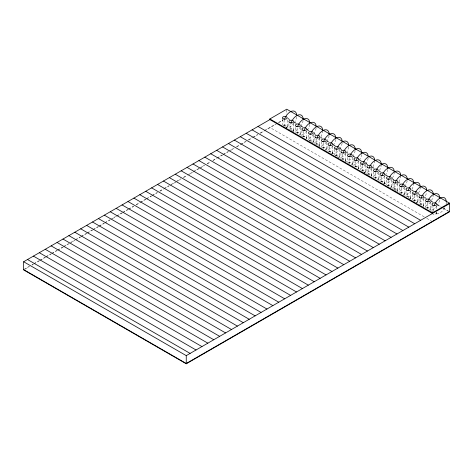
<?xml version="1.0" encoding="UTF-8"?>
<svg xmlns="http://www.w3.org/2000/svg" width="473" height="473" viewBox="0 0 473 473"><rect width="100%" height="100%" fill="white"/><g stroke="black" fill="none" stroke-linecap="round" stroke-linejoin="round"><path stroke-width="0.35" stroke-dasharray="2.37 1.77" d="M23.65 269.592L29.403 266.269M31.963 264.791L33.24 264.052M33.885 263.686L38.999 260.729M39.637 260.363L45.396 257.04M46.035 256.668L51.149 253.717M51.788 253.345L56.902 250.394M57.546 250.022L62.661 247.072M63.299 246.699L68.414 243.749M70.974 242.271L74.811 240.053M75.449 239.687L80.564 236.731M81.208 236.364L86.323 233.408M86.961 233.041L92.075 230.085M92.72 229.718L98.473 226.396M99.111 226.023L104.231 223.073M104.87 222.7L109.984 219.75M110.623 219.377L115.737 216.421M116.382 216.055L122.135 212.732M122.773 212.365L127.893 209.409M128.532 209.042L133.646 206.086M136.206 204.608L139.399 202.763M140.043 202.391L145.796 199.068M146.435 198.701L151.555 195.745M152.194 195.379L157.308 192.422M159.868 190.95L163.061 189.099M163.705 188.733L168.82 185.777M171.38 184.304L175.217 182.087M175.855 181.715L180.97 178.764M183.53 177.286L186.729 175.442M187.367 175.069L192.481 172.119M193.12 171.746L198.879 168.423M199.517 168.057L204.632 165.101M207.192 163.628L210.39 161.778M212.945 160.306L216.143 158.455M216.782 158.088L222.541 154.766M223.179 154.393L228.293 151.443M228.932 151.07L234.052 148.12M236.606 146.642L239.805 144.797M240.444 144.425L245.558 141.474M248.118 139.996L251.955 137.779M252.594 137.412L257.714 134.456M260.268 132.978L263.467 131.133M264.105 130.767L275.493 124.192M278.615 122.389L282.996 119.858M24.927 269.178L29.403 266.595M31.963 265.117L33.24 264.377M33.885 264.011L39.637 260.688M40.276 260.316L45.396 257.365M46.035 256.993L51.149 254.042M51.788 253.67L56.902 250.72M57.546 250.347L63.299 247.024M63.938 246.658L69.058 243.701M69.697 243.335L74.811 240.379M75.449 240.012L80.564 237.056M81.208 236.689L86.961 233.366M87.6 232.994L92.72 230.044M93.358 229.671L98.473 226.721M99.111 226.348L104.231 223.398M104.87 223.025L109.984 220.075M112.544 218.597L116.382 216.38M117.02 216.013L122.135 213.057M122.773 212.69L127.893 209.734M128.532 209.368L133.646 206.411M136.206 204.933L140.043 202.722M140.682 202.349L145.796 199.399M146.435 199.027L151.555 196.076M152.194 195.704L157.308 192.753M159.868 191.275L163.705 189.058M164.344 188.692L169.458 185.735M170.097 185.369L180.97 179.09M183.53 177.612L186.729 175.767M189.283 174.289L193.12 172.077M193.759 171.705L204.632 165.432M207.192 163.954L210.39 162.109M212.945 160.631L216.782 158.414M217.42 158.047L222.541 155.091M223.179 154.724L228.293 151.768M230.854 150.29L234.052 148.445M236.606 146.967L240.444 144.756M241.082 144.383L246.202 141.427M248.757 139.955L252.594 137.738M253.232 137.371L257.714 134.781M260.268 133.309L264.105 131.092M264.744 130.725L276.114 124.157M278.615 122.714L282.996 120.189M288.022 118.427L289.937 119.533M294.401 122.111L296.311 123.217M300.775 125.794L303.329 127.267M307.154 129.472L309.064 130.578M314.167 133.522L315.444 134.261M320.54 137.205L322.456 138.311M326.92 140.889L328.83 141.995M333.294 144.567L335.209 145.672M339.673 148.25L342.221 149.722M346.685 152.3L347.962 153.033M353.065 155.984L354.975 157.083M359.439 159.661L361.354 160.767M365.818 163.345L367.728 164.45M372.192 167.028L374.746 168.5M379.21 171.078L381.12 172.178M385.584 174.756L387.499 175.861M391.963 178.439L394.512 179.911M398.337 182.123L400.253 183.222M404.717 185.8L406.626 186.906M411.729 189.85L413.639 190.956M418.102 193.534L420.018 194.639M424.482 197.211L426.392 198.317M430.856 200.895L433.41 202.367M437.235 204.578L441.061 206.784M443.609 208.256L448.711 211.206M288.022 118.758L289.299 119.492M294.401 122.436L296.311 123.542M300.775 126.12L302.69 127.225M307.154 129.803L308.426 130.536M314.167 133.853L315.444 134.586M320.54 137.531L321.817 138.27M326.92 141.214L328.197 141.947M333.294 144.898L335.209 145.997M339.673 148.575L341.583 149.681M346.685 152.625L347.962 153.364M353.065 156.309L354.975 157.414M359.439 159.992L360.716 160.725M365.818 163.67L367.728 164.775M372.192 167.353L374.108 168.459M379.21 171.403L380.481 172.137M385.584 175.081L387.499 176.187M391.963 178.764L393.873 179.87M398.337 182.448L399.614 183.181M404.717 186.126L406.626 187.231M411.729 190.176L413.006 190.915M418.102 193.859L419.38 194.598M426.392 198.642L424.482 197.543A9.082 5.244 -60 0 0 426.676 191.973M430.856 201.22L432.771 202.326M437.235 204.904L442.338 207.848M442.976 208.215L449.35 211.898M424.175 216.859L269.864 127.444M426.729 218.331L431.193 220.909M436.804 206.323L436.804 209.155M436.804 212.69L436.804 213.016M432.003 205.613L432.003 212.69M430.3 201.859L430.3 209.261M425.499 201.859L425.499 207.523M423.796 198.814L423.796 205.507M418.995 198.814L418.995 203.059M417.292 195.059L417.292 201.752M412.491 194.35L412.491 200.008M410.789 191.305L410.789 197.998M405.988 191.305L405.988 196.254M404.285 187.55L404.285 194.243M399.484 187.55L399.484 192.499M397.781 183.79L397.781 190.489M392.98 183.086L392.98 189.454M391.272 180.036L391.272 186.734M386.476 180.036L386.476 184.99M384.768 176.281L384.768 182.974M379.973 175.578L379.973 181.236M378.264 172.527L378.264 179.22M373.469 171.817L373.469 177.481M371.76 168.772L371.76 175.465M366.965 168.772L366.965 173.727M365.257 165.018L365.257 171.711M360.461 164.308L360.461 169.973M358.753 161.263L358.753 167.956M353.952 160.554L353.952 166.212M352.249 157.509L352.249 164.202M347.448 157.509L347.448 162.458M345.745 153.755L345.745 160.448M340.944 153.045L340.944 158.703M339.242 149.291L339.242 156.693M334.441 149.291L334.441 154.949M332.738 146.24L332.738 152.933M327.937 146.24L327.937 151.194M326.234 142.485L326.234 149.178M321.433 141.782L321.433 147.44M319.73 138.021L319.73 145.424M314.929 138.021L314.929 143.686M313.227 134.976L313.227 141.669M308.426 134.976L308.426 139.931M306.723 131.222L306.723 137.915M301.922 130.513L301.922 136.88M300.219 127.468L300.219 134.161M295.418 127.468L295.418 132.416M293.715 123.713L293.715 130.406M288.914 123.713L288.914 127.958M287.206 119.953L287.206 126.652M286.744 109.854L286.744 114.129M282.411 119.249L282.411 124.907M436.721 212.33A2.4 1.384 0 0 1 433.782 214.027M432.706 211.709A2.4 1.384 0 0 1 433.203 211.49M426.203 207.954A2.4 1.384 0 0 1 429.596 207.954A2.4 1.384 0 0 1 429.596 209.917M419.699 204.2A2.4 1.384 0 0 1 423.3 204.336A2.4 1.384 0 0 1 422.596 206.382M413.195 200.446A2.4 1.384 0 0 1 416.796 200.582A2.4 1.384 0 0 1 416.092 202.627M406.307 196.975A2.4 1.384 0 0 1 409.849 196.573A2.4 1.384 0 0 1 410.085 198.648M400.188 192.937A2.4 1.384 0 0 1 403.788 193.073A2.4 1.384 0 0 1 403.085 195.113M393.684 189.182A2.4 1.384 0 0 1 396.841 189.064A2.4 1.384 0 0 1 397.456 190.856M387.18 185.428A2.4 1.384 0 0 1 390.574 185.428A2.4 1.384 0 0 1 390.574 187.385M380.676 181.667A2.4 1.384 0 0 1 384.277 181.809A2.4 1.384 0 0 1 383.568 183.849M374.173 177.913A2.4 1.384 0 0 1 377.56 177.913A2.4 1.384 0 0 1 377.56 179.876M367.285 174.448A2.4 1.384 0 0 1 370.82 174.04A2.4 1.384 0 0 1 371.057 176.122M361.656 170.185A2.4 1.384 0 0 1 364.937 170.694A2.4 1.384 0 0 1 364.056 172.586M354.655 166.65A2.4 1.384 0 0 1 358.049 166.65A2.4 1.384 0 0 1 358.049 168.607M348.152 162.895A2.4 1.384 0 0 1 351.545 162.895A2.4 1.384 0 0 1 351.545 164.852M341.648 159.141A2.4 1.384 0 0 1 344.805 159.023A2.4 1.384 0 0 1 345.426 160.814M335.144 155.386A2.4 1.384 0 0 1 338.538 155.386A2.4 1.384 0 0 1 338.538 157.343M328.64 151.632A2.4 1.384 0 0 1 332.241 151.768A2.4 1.384 0 0 1 331.538 153.808M322.137 147.872A2.4 1.384 0 0 1 325.737 148.008A2.4 1.384 0 0 1 325.034 150.053M315.249 144.407A2.4 1.384 0 0 1 318.79 143.999A2.4 1.384 0 0 1 319.027 146.08M309.129 140.363A2.4 1.384 0 0 1 312.286 140.245A2.4 1.384 0 0 1 312.901 142.036M302.625 136.608A2.4 1.384 0 0 1 305.783 136.49A2.4 1.384 0 0 1 306.398 138.282M296.122 132.854A2.4 1.384 0 0 1 299.515 132.854A2.4 1.384 0 0 1 299.515 134.811M289.618 129.099A2.4 1.384 0 0 1 293.219 129.235A2.4 1.384 0 0 1 292.515 131.275M283.114 125.345A2.4 1.384 0 0 1 286.715 125.481A2.4 1.384 0 0 1 286.011 127.521M433.771 211.159A10.199 5.889 -60 0 1 433.936 206.37M446.281 201.918A9.082 5.244 -60 0 1 446.069 203.94M444.691 207.718A9.082 5.244 -60 0 1 435.255 213.453M427.899 208.936A10.199 5.889 -60 0 1 427.432 202.615M439.565 200.185A9.082 5.244 -60 0 1 437.537 205.081M437.182 205.613A9.082 5.244 -60 0 1 429.815 210.101M420.929 198.861A10.199 5.889 -60 0 0 421.396 205.181A9.082 5.244 -60 0 0 423.311 206.346M433.274 194.403A9.082 5.244 -60 0 1 423.903 206.405M414.892 201.427A10.199 5.889 -60 0 1 414.425 195.107M424.175 198.104A9.082 5.244 -60 0 1 416.808 202.592M420.266 186.894A9.082 5.244 -60 0 1 416.884 195.379A9.082 5.244 -60 0 1 410.304 198.837M409.754 198.684A9.082 5.244 -60 0 1 408.388 197.673A10.199 5.889 -60 0 1 407.756 192.097M413.763 183.14A9.082 5.244 -60 0 1 411.522 190.063M411.167 190.595A9.082 5.244 -60 0 1 403.8 195.083M401.884 193.918A10.199 5.889 -60 0 1 401.417 187.598M395.121 189.697A10.199 5.889 -60 0 1 394.914 183.837M407.164 180.704A9.082 5.244 -60 0 1 405.018 186.309M404.663 186.841A9.082 5.244 -60 0 1 397.296 191.329M396.746 191.175A9.082 5.244 -60 0 1 395.381 190.158M400.749 175.631A9.082 5.244 -60 0 1 398.508 182.554M398.16 183.081A9.082 5.244 -60 0 1 390.793 187.568M388.877 186.403A10.199 5.889 -60 0 1 388.41 180.083M381.906 176.328A10.199 5.889 -60 0 0 382.373 182.649A9.082 5.244 -60 0 0 391.656 179.326M394.245 171.876A9.082 5.244 -60 0 1 392.005 178.794M375.864 178.895A10.199 5.889 -60 0 1 375.396 172.574M387.647 169.44A9.082 5.244 -60 0 1 385.501 175.04M385.146 175.572A9.082 5.244 -60 0 1 377.779 180.059M381.238 164.362A9.082 5.244 -60 0 1 378.997 171.285M378.642 171.817A9.082 5.244 -60 0 1 371.867 176.364M369.36 175.14A10.199 5.889 -60 0 1 368.727 169.565M362.856 171.386A10.199 5.889 -60 0 1 362.389 165.065M374.734 160.607A9.082 5.244 -60 0 1 372.493 167.531M372.139 168.063A9.082 5.244 -60 0 1 363.252 171.805M356.098 167.164A10.199 5.889 -60 0 1 355.885 161.311M368.136 158.177A9.082 5.244 -60 0 1 365.99 163.776M365.635 164.308A9.082 5.244 -60 0 1 358.268 168.796M361.632 154.423A9.082 5.244 -60 0 1 359.486 160.022M359.131 160.554A9.082 5.244 -60 0 1 351.764 165.042M349.849 163.877A10.199 5.889 -60 0 1 349.216 158.301M342.878 153.796A10.199 5.889 -60 0 0 343.345 160.116A9.082 5.244 -60 0 0 352.627 156.799M355.128 150.662A9.082 5.244 -60 0 1 352.982 156.267M336.587 155.901A10.199 5.889 -60 0 1 336.374 150.042M348.625 146.908A9.082 5.244 -60 0 1 346.478 152.513M346.124 153.039A9.082 5.244 -60 0 1 338.757 157.533M338.207 157.379A9.082 5.244 -60 0 1 336.841 156.362M329.87 146.287A10.199 5.889 -60 0 0 330.337 152.608A9.082 5.244 -60 0 0 339.242 149.811M342.121 143.153A9.082 5.244 -60 0 1 339.975 148.758M323.834 148.853A10.199 5.889 -60 0 1 323.366 142.533M335.617 139.399A9.082 5.244 -60 0 1 333.471 144.998M333.116 145.53A9.082 5.244 -60 0 1 325.749 150.018M317.076 144.632A10.199 5.889 -60 0 1 316.863 138.778M329.113 135.645A9.082 5.244 -60 0 1 326.967 141.244M326.612 141.776A9.082 5.244 -60 0 1 317.33 145.099M322.704 130.566A9.082 5.244 -60 0 1 320.463 137.489M320.109 138.021A9.082 5.244 -60 0 1 312.742 142.509M312.192 142.355A9.082 5.244 -60 0 1 310.826 141.344A10.199 5.889 -60 0 1 310.359 135.024M316.106 128.136A9.082 5.244 -60 0 1 313.96 133.735M313.605 134.267A9.082 5.244 -60 0 1 306.238 138.755M304.068 137.123A10.199 5.889 -60 0 1 303.855 131.269M309.602 124.381A9.082 5.244 -60 0 1 307.456 129.98M307.101 130.513A9.082 5.244 -60 0 1 299.734 135M297.819 133.835A10.199 5.889 -60 0 1 297.186 128.26M303.098 120.627A9.082 5.244 -60 0 1 300.952 126.226M300.597 126.758A9.082 5.244 -60 0 1 293.816 131.305M293.23 131.246A9.082 5.244 -60 0 1 291.315 130.081A10.199 5.889 -60 0 1 290.848 123.76M296.589 116.866A9.082 5.244 -60 0 1 294.443 122.472M294.094 123.004A9.082 5.244 -60 0 1 285.201 126.746M284.811 126.321A10.199 5.889 -60 0 1 284.344 120M283.611 125.451A2.4 1.384 0 0 1 286.715 125.806A2.4 1.384 0 0 1 286.508 127.627M289.618 129.425A2.4 1.384 0 0 1 293.012 129.425A2.4 1.384 0 0 1 293.012 131.382M309.129 140.688A2.4 1.384 0 0 1 312.286 140.57A2.4 1.384 0 0 1 312.901 142.361M341.648 159.466A2.4 1.384 0 0 1 344.805 159.348A2.4 1.384 0 0 1 345.426 161.139M355.152 166.756A2.4 1.384 0 0 1 358.049 166.975A2.4 1.384 0 0 1 358.433 168.648M361.656 170.511A2.4 1.384 0 0 1 364.76 170.865A2.4 1.384 0 0 1 364.553 172.692M374.669 178.019A2.4 1.384 0 0 1 377.56 178.244A2.4 1.384 0 0 1 377.945 179.911M348.152 163.22A2.4 1.384 0 0 1 351.309 163.102A2.4 1.384 0 0 1 351.93 164.894M367.663 174.484A2.4 1.384 0 0 1 370.82 174.366A2.4 1.384 0 0 1 371.441 176.157M328.64 151.957A2.4 1.384 0 0 1 331.798 151.839A2.4 1.384 0 0 1 332.418 153.63M322.633 147.978A2.4 1.384 0 0 1 325.737 148.339A2.4 1.384 0 0 1 325.53 150.16M316.13 144.224A2.4 1.384 0 0 1 319.027 144.448A2.4 1.384 0 0 1 319.405 146.116M335.144 155.712A2.4 1.384 0 0 1 338.301 155.593A2.4 1.384 0 0 1 338.922 157.385M302.625 136.934A2.4 1.384 0 0 1 305.783 136.815A2.4 1.384 0 0 1 306.398 138.607M296.618 132.96A2.4 1.384 0 0 1 299.515 133.179A2.4 1.384 0 0 1 299.894 134.852M380.676 181.999A2.4 1.384 0 0 1 384.07 181.999A2.4 1.384 0 0 1 384.07 183.956M413.692 200.552A2.4 1.384 0 0 1 416.796 200.907A2.4 1.384 0 0 1 416.589 202.734M419.699 204.525A2.4 1.384 0 0 1 422.856 204.407A2.4 1.384 0 0 1 423.471 206.198M394.18 189.289A2.4 1.384 0 0 1 397.078 189.507A2.4 1.384 0 0 1 397.456 191.181M426.699 208.061A2.4 1.384 0 0 1 429.596 208.286A2.4 1.384 0 0 1 429.975 209.953M407.188 196.798A2.4 1.384 0 0 1 410.085 197.016A2.4 1.384 0 0 1 410.463 198.69M400.188 193.262A2.4 1.384 0 0 1 403.581 193.262A2.4 1.384 0 0 1 403.581 195.219M387.18 185.753A2.4 1.384 0 0 1 390.337 185.635A2.4 1.384 0 0 1 390.952 187.426M436.484 212.324A2.4 1.384 0 0 1 435.864 214.115A2.4 1.384 0 0 1 432.706 213.997"/><path stroke-width="0.71" d="M269.864 118.954L286.744 109.204L449.35 203.083L449.35 211.898L186.256 363.796L23.65 269.917L23.65 261.752L269.864 119.604L432.464 213.483L432.464 212.832L269.864 118.954L269.864 119.604M432.464 212.832L449.35 203.083M23.65 261.752L186.256 355.631L449.35 203.733M449.35 211.573L186.256 363.471L23.65 269.592M258.016 126.445L420.615 220.323M252.103 129.856L414.709 223.735M246.197 133.268L408.796 227.146M240.284 136.679L402.89 230.558M234.371 140.097L396.977 233.969M228.465 143.508L391.065 237.387M222.552 146.92L385.158 240.798M216.646 150.331L379.245 244.21M210.733 153.743L373.333 247.621M204.821 157.154L367.426 251.033M198.914 160.566L361.514 254.444M193.002 163.977L355.607 257.856M187.089 167.395L349.695 261.273M181.183 170.806L343.782 264.685M175.27 174.218L337.876 268.096M169.364 177.629L331.963 271.508M163.451 181.041L326.051 274.919M157.539 184.452L320.144 278.331M151.632 187.864L314.232 281.742M145.719 191.281L308.325 285.154M139.807 194.693L302.413 288.571M133.9 198.104L296.5 291.983M127.988 201.516L290.593 295.394M122.081 204.927L284.681 298.806M116.169 208.339L278.774 302.217M110.256 211.75L272.862 305.629M104.35 215.162L266.949 309.04M98.437 218.579L261.043 312.452M92.525 221.991L255.13 315.869M86.618 225.402L249.218 319.281M80.706 228.814L243.311 322.692M74.799 232.225L237.399 326.104M68.887 235.637L231.492 329.515M62.974 239.048L225.58 332.927M57.067 242.46L219.667 336.338M51.155 245.877L213.761 339.75M45.248 249.289L207.848 343.167M39.336 252.7L201.936 346.579M33.423 256.112L196.029 349.99M27.517 259.523L190.116 353.402M432.464 221.323L432.464 221.648M186.256 355.631L186.256 363.796M434.149 205.613A10.199 5.889 -60 0 1 434.403 204.856A9.082 5.244 -60 0 1 441.622 197.472A9.082 5.244 -60 0 1 446.281 201.918M427.645 201.859A10.199 5.889 -60 0 1 427.899 201.096A9.082 5.244 -60 0 1 435.119 193.717A9.082 5.244 -60 0 1 439.778 198.157M421.141 198.104A10.199 5.889 -60 0 1 421.396 197.342A9.082 5.244 -60 0 1 428.615 189.963A9.082 5.244 -60 0 1 433.274 194.403M426.77 190.649A9.082 5.244 -60 0 0 422.111 186.208A9.082 5.244 -60 0 0 414.892 193.587A10.199 5.889 -60 0 0 414.638 194.35M420.266 186.894A9.082 5.244 -60 0 0 415.607 182.454A9.082 5.244 -60 0 0 408.388 189.833A10.199 5.889 -60 0 0 408.134 190.595M413.763 183.14A9.082 5.244 -60 0 0 409.104 178.699A9.082 5.244 -60 0 0 401.884 186.078A10.199 5.889 -60 0 0 401.63 186.841M407.218 178.617A9.082 5.244 -60 0 0 402.269 175.034A9.082 5.244 -60 0 0 395.381 182.324A10.199 5.889 -60 0 0 395.121 183.081M388.617 179.326A10.199 5.889 -60 0 1 388.877 178.569A9.082 5.244 -60 0 1 395.759 171.279A9.082 5.244 -60 0 1 400.714 174.862M394.21 171.108A9.082 5.244 -60 0 0 389.255 167.525A9.082 5.244 -60 0 0 382.373 174.815A10.199 5.889 -60 0 0 382.113 175.572M387.742 168.122A9.082 5.244 -60 0 0 383.083 163.676A9.082 5.244 -60 0 0 375.864 171.06A10.199 5.889 -60 0 0 375.609 171.817M381.203 163.599A9.082 5.244 -60 0 0 376.248 160.016A9.082 5.244 -60 0 0 369.36 167.3A10.199 5.889 -60 0 0 369.106 168.063M374.699 159.844A9.082 5.244 -60 0 0 369.744 156.261A9.082 5.244 -60 0 0 362.856 163.546A10.199 5.889 -60 0 0 362.602 164.308M368.195 156.084A9.082 5.244 -60 0 0 363.24 152.507A9.082 5.244 -60 0 0 356.352 159.791A10.199 5.889 -60 0 0 356.098 160.554M361.727 153.098A9.082 5.244 -60 0 0 357.068 148.658A9.082 5.244 -60 0 0 349.849 156.037A10.199 5.889 -60 0 0 349.594 156.799M355.223 149.344A9.082 5.244 -60 0 0 350.564 144.904A9.082 5.244 -60 0 0 343.345 152.282A10.199 5.889 -60 0 0 343.091 153.045M348.719 145.589A9.082 5.244 -60 0 0 344.06 141.149A9.082 5.244 -60 0 0 336.841 148.528A10.199 5.889 -60 0 0 336.587 149.285M342.216 141.835A9.082 5.244 -60 0 0 337.556 137.389A9.082 5.244 -60 0 0 330.337 144.773A10.199 5.889 -60 0 0 330.083 145.53M335.712 138.081A9.082 5.244 -60 0 0 331.053 133.634A9.082 5.244 -60 0 0 323.834 141.019A10.199 5.889 -60 0 0 323.579 141.776M317.076 138.021A10.199 5.889 -60 0 1 317.33 137.265A9.082 5.244 -60 0 1 324.549 129.88A9.082 5.244 -60 0 1 329.208 134.326M322.704 130.566A9.082 5.244 -60 0 0 318.045 126.125A9.082 5.244 -60 0 0 310.826 133.504A10.199 5.889 -60 0 0 310.572 134.267M316.2 126.811A9.082 5.244 -60 0 0 311.541 122.371A9.082 5.244 -60 0 0 304.322 129.75A10.199 5.889 -60 0 0 304.068 130.513M309.697 123.057A9.082 5.244 -60 0 0 305.038 118.617A9.082 5.244 -60 0 0 297.819 125.995A10.199 5.889 -60 0 0 297.564 126.758M303.187 119.302A9.082 5.244 -60 0 0 298.534 114.862A9.082 5.244 -60 0 0 291.315 122.241A10.199 5.889 -60 0 0 291.055 123.004M296.648 114.779A9.082 5.244 -60 0 0 291.693 111.196A9.082 5.244 -60 0 0 284.811 118.487A10.199 5.889 -60 0 0 284.551 119.243M432.706 205.181A2.4 1.384 0 0 0 436.721 204.561A2.4 1.384 0 0 0 433.782 202.864A2.4 1.384 0 0 0 432.706 205.181M426.203 201.427A2.4 1.384 0 0 0 430.217 200.806A2.4 1.384 0 0 0 427.279 199.109A2.4 1.384 0 0 0 426.203 201.427M419.699 197.673A2.4 1.384 0 0 0 423.713 197.052A2.4 1.384 0 0 0 420.775 195.355A2.4 1.384 0 0 0 419.699 197.673M413.195 193.912A2.4 1.384 0 0 0 417.21 193.291A2.4 1.384 0 0 0 414.271 191.595A2.4 1.384 0 0 0 413.195 193.912M406.691 190.158A2.4 1.384 0 0 0 410.706 189.537A2.4 1.384 0 0 0 407.767 187.84A2.4 1.384 0 0 0 406.691 190.158M400.188 186.403A2.4 1.384 0 0 0 404.202 185.783A2.4 1.384 0 0 0 401.264 184.086A2.4 1.384 0 0 0 400.188 186.403M393.684 182.649A2.4 1.384 0 0 0 397.698 182.028A2.4 1.384 0 0 0 394.76 180.331A2.4 1.384 0 0 0 393.684 182.649M387.677 179.113A2.4 1.384 0 0 0 391.272 177.913A2.4 1.384 0 0 0 387.677 176.713A2.4 1.384 0 0 0 387.677 179.113M381.173 175.359A2.4 1.384 0 0 0 384.768 174.159A2.4 1.384 0 0 0 381.173 172.958A2.4 1.384 0 0 0 381.173 175.359M374.669 171.604A2.4 1.384 0 0 0 378.264 170.404A2.4 1.384 0 0 0 374.669 169.204A2.4 1.384 0 0 0 374.669 171.604M367.663 167.631A2.4 1.384 0 0 0 371.677 167.01A2.4 1.384 0 0 0 368.739 165.314A2.4 1.384 0 0 0 367.663 167.631M361.656 164.096A2.4 1.384 0 0 0 365.257 162.895A2.4 1.384 0 0 0 361.656 161.695A2.4 1.384 0 0 0 361.656 164.096M354.655 160.116A2.4 1.384 0 0 0 358.67 159.496A2.4 1.384 0 0 0 355.731 157.799A2.4 1.384 0 0 0 354.655 160.116M348.152 156.362A2.4 1.384 0 0 0 352.166 155.741A2.4 1.384 0 0 0 349.228 154.044A2.4 1.384 0 0 0 348.152 156.362M341.648 152.608A2.4 1.384 0 0 0 345.662 151.987A2.4 1.384 0 0 0 342.724 150.29A2.4 1.384 0 0 0 341.648 152.608M335.144 148.853A2.4 1.384 0 0 0 339.159 148.232A2.4 1.384 0 0 0 336.22 146.535A2.4 1.384 0 0 0 335.144 148.853M328.64 145.099A2.4 1.384 0 0 0 332.655 144.478A2.4 1.384 0 0 0 329.716 142.781A2.4 1.384 0 0 0 328.64 145.099M322.633 141.563A2.4 1.384 0 0 0 326.234 140.363A2.4 1.384 0 0 0 322.633 139.163A2.4 1.384 0 0 0 322.633 141.563M315.633 137.59A2.4 1.384 0 0 0 319.647 136.969A2.4 1.384 0 0 0 316.709 135.272A2.4 1.384 0 0 0 315.633 137.59M309.626 134.054A2.4 1.384 0 0 0 313.227 132.854A2.4 1.384 0 0 0 309.626 131.654A2.4 1.384 0 0 0 309.626 134.054M302.625 130.081A2.4 1.384 0 0 0 306.64 129.454A2.4 1.384 0 0 0 303.701 127.763A2.4 1.384 0 0 0 302.625 130.081M296.122 126.321A2.4 1.384 0 0 0 300.136 125.7A2.4 1.384 0 0 0 297.198 124.003A2.4 1.384 0 0 0 296.122 126.321M290.115 122.791A2.4 1.384 0 0 0 293.715 121.591A2.4 1.384 0 0 0 290.115 120.39A2.4 1.384 0 0 0 290.115 122.791M283.114 118.812A2.4 1.384 0 0 0 287.129 118.191A2.4 1.384 0 0 0 284.19 116.494A2.4 1.384 0 0 0 283.114 118.812"/></g></svg>
